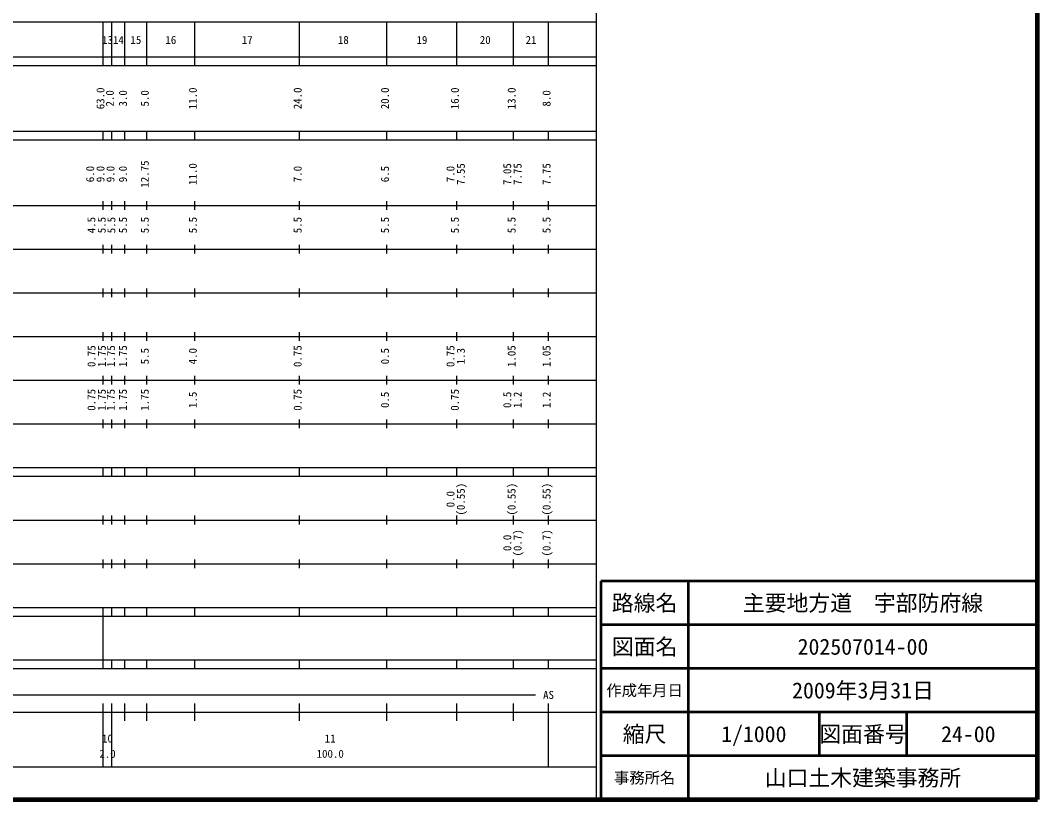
# Model space of a CAD drawing. Units: millimetres on the paper, enlarged 1000 times. Extents: x 40000 to 680000, y 20000 to 380000.
# Drawn here: x 447045 to 680000, y 20000 to 198357 of the extents above; entities that cross this region are included whole.
import ezdxf
from ezdxf.enums import TextEntityAlignment as Align

# ---------------------------------------------------------------- set-up
doc = ezdxf.new("R2010")
doc.units = ezdxf.units.MM
doc.header["$LTSCALE"] = 1000
for name, color, linetype, lineweight in [('M-TTL', 2, 'Continuous', 140), ('M-TTL-BAND', 7, 'Continuous', 25), ('M-TTL-FRAM', 2, 'Continuous', 50), ('M-TTL-LINE', 7, 'Continuous', 50)]:
    doc.layers.add(name, color=color, linetype=linetype, lineweight=lineweight)
doc.layers.add('M-TTL-TXT', color=7, linetype='Continuous')
doc.styles.add('ＭＳ ゴシック', font='')
doc.styles.get('ＭＳ ゴシック').set_extended_font_data('MS Gothic')

msp = doc.modelspace()

# ---------------------------------------------------------------- linework, layer by layer
at = {"layer": 'M-TTL'}
for p, q in [((680000, 20000), (680000, 380000)), ((40000, 20000), (680000, 20000))]:
    msp.add_line(p, q, dxfattribs=at)
at = {"layer": 'M-TTL-BAND'}
for p, q in [((579000, 20000), (579000, 370000)), ((68000, 198000), (579000, 198000)), ((466000, 188000), (466000, 198000)), ((468000, 188000), (468000, 198000)), ((471000, 188000), (471000, 198000)), ((476000, 188000), (476000, 198000)), ((487000, 188000), (487000, 198000)), ((511000, 188000), (511000, 198000)), ((531000, 188000), (531000, 198000)), ((547000, 188000), (547000, 198000)), ((560000, 188000), (560000, 198000)), ((568000, 188000), (568000, 198000)), ((40000, 190000), (579000, 190000)), ((40000, 188000), (579000, 188000)), ((40000, 173000), (579000, 173000)), ((466000, 171000), (466000, 173000)), ((468000, 171000), (468000, 173000)), ((471000, 171000), (471000, 173000)), ((476000, 171000), (476000, 173000)), ((487000, 171000), (487000, 173000)), ((511000, 171000), (511000, 173000)), ((531000, 171000), (531000, 173000)), ((547000, 171000), (547000, 173000)), ((560000, 171000), (560000, 173000)), ((568000, 171000), (568000, 173000)), ((40000, 171000), (579000, 171000)), ((466000, 155000), (466000, 157000)), ((468000, 155000), (468000, 157000)), ((471000, 155000), (471000, 157000)), ((476000, 155000), (476000, 157000)), ((487000, 155000), (487000, 157000)), ((511000, 155000), (511000, 157000)), ((531000, 155000), (531000, 157000)), ((547000, 155000), (547000, 157000)), ((560000, 155000), (560000, 157000)), ((568000, 155000), (568000, 157000)), ((40000, 156000), (579000, 156000)), ((466000, 145000), (466000, 147000)), ((468000, 145000), (468000, 147000)), ((471000, 145000), (471000, 147000)), ((476000, 145000), (476000, 147000)), ((487000, 145000), (487000, 147000)), ((511000, 145000), (511000, 147000)), ((531000, 145000), (531000, 147000)), ((547000, 145000), (547000, 147000)), ((560000, 145000), (560000, 147000)), ((568000, 145000), (568000, 147000)), ((46000, 146000), (579000, 146000)), ((52000, 136000), (579000, 136000)), ((466000, 135000), (466000, 137000)), ((468000, 135000), (468000, 137000)), ((471000, 135000), (471000, 137000)), ((476000, 135000), (476000, 137000)), ((487000, 135000), (487000, 137000)), ((511000, 135000), (511000, 137000)), ((531000, 135000), (531000, 137000)), ((547000, 135000), (547000, 137000)), ((560000, 135000), (560000, 137000)), ((568000, 135000), (568000, 137000)), ((46000, 126000), (579000, 126000)), ((466000, 125000), (466000, 127000)), ((468000, 125000), (468000, 127000)), ((471000, 125000), (471000, 127000)), ((476000, 125000), (476000, 127000)), ((487000, 125000), (487000, 127000)), ((511000, 125000), (511000, 127000)), ((531000, 125000), (531000, 127000)), ((547000, 125000), (547000, 127000)), ((560000, 125000), (560000, 127000)), ((568000, 125000), (568000, 127000)), ((466000, 115000), (466000, 117000)), ((468000, 115000), (468000, 117000)), ((471000, 115000), (471000, 117000)), ((476000, 115000), (476000, 117000)), ((487000, 115000), (487000, 117000)), ((511000, 115000), (511000, 117000)), ((531000, 115000), (531000, 117000)), ((547000, 115000), (547000, 117000)), ((560000, 115000), (560000, 117000)), ((568000, 115000), (568000, 117000)), ((52000, 116000), (579000, 116000)), ((46000, 106000), (579000, 106000)), ((466000, 105000), (466000, 107000)), ((468000, 105000), (468000, 107000)), ((471000, 105000), (471000, 107000)), ((476000, 105000), (476000, 107000)), ((487000, 105000), (487000, 107000)), ((511000, 105000), (511000, 107000)), ((531000, 105000), (531000, 107000)), ((547000, 105000), (547000, 107000)), ((560000, 105000), (560000, 107000)), ((568000, 105000), (568000, 107000)), ((40000, 96000), (579000, 96000)), ((466000, 94000), (466000, 96000)), ((468000, 94000), (468000, 96000)), ((471000, 94000), (471000, 96000)), ((476000, 94000), (476000, 96000)), ((487000, 94000), (487000, 96000)), ((511000, 94000), (511000, 96000)), ((531000, 94000), (531000, 96000)), ((547000, 94000), (547000, 96000)), ((560000, 94000), (560000, 96000)), ((568000, 94000), (568000, 96000)), ((40000, 94000), (579000, 94000)), ((49000, 84000), (579000, 84000)), ((466000, 83000), (466000, 85000)), ((468000, 83000), (468000, 85000)), ((471000, 83000), (471000, 85000)), ((476000, 83000), (476000, 85000)), ((487000, 83000), (487000, 85000)), ((511000, 83000), (511000, 85000)), ((531000, 83000), (531000, 85000)), ((547000, 83000), (547000, 85000)), ((560000, 83000), (560000, 85000)), ((568000, 83000), (568000, 85000)), ((466000, 73000), (466000, 75000)), ((468000, 73000), (468000, 75000)), ((471000, 73000), (471000, 75000)), ((476000, 73000), (476000, 75000)), ((487000, 73000), (487000, 75000)), ((511000, 73000), (511000, 75000)), ((531000, 73000), (531000, 75000)), ((547000, 73000), (547000, 75000)), ((560000, 73000), (560000, 75000)), ((568000, 73000), (568000, 75000)), ((40000, 74000), (579000, 74000)), ((40000, 64000), (579000, 64000)), ((466000, 62000), (466000, 64000)), ((468000, 62000), (468000, 64000)), ((471000, 62000), (471000, 64000)), ((476000, 62000), (476000, 64000)), ((487000, 62000), (487000, 64000)), ((511000, 62000), (511000, 64000)), ((531000, 62000), (531000, 64000)), ((547000, 62000), (547000, 64000)), ((560000, 62000), (560000, 64000)), ((568000, 62000), (568000, 64000)), ((40000, 62000), (579000, 62000)), ((466000, 52000), (466000, 62000)), ((40000, 52000), (579000, 52000)), ((466000, 50000), (466000, 52000)), ((468000, 50000), (468000, 52000)), ((471000, 50000), (471000, 52000)), ((476000, 50000), (476000, 52000)), ((487000, 50000), (487000, 52000)), ((511000, 50000), (511000, 52000)), ((531000, 50000), (531000, 52000)), ((547000, 50000), (547000, 52000)), ((560000, 50000), (560000, 52000)), ((568000, 50000), (568000, 52000)), ((40000, 50000), (579000, 50000)), ((71000, 44000), (565000, 44000)), ((466000, 27500), (466000, 42000)), ((468000, 27500), (468000, 42000)), ((471000, 38000), (471000, 42000)), ((476000, 38000), (476000, 42000)), ((487000, 38000), (487000, 42000)), ((511000, 38000), (511000, 42000)), ((531000, 38000), (531000, 42000)), ((547000, 38000), (547000, 42000)), ((560000, 38000), (560000, 42000)), ((568000, 27500), (568000, 42000)), ((40000, 40000), (579000, 40000)), ((68000, 27500), (579000, 27500))]:
    msp.add_line(p, q, dxfattribs=at)
at = {"layer": 'M-TTL-FRAM'}
for p, q in [((680000, 70000), (580000, 70000)), ((580000, 70000), (580000, 20000))]:
    msp.add_line(p, q, dxfattribs=at)
at = {"layer": 'M-TTL-LINE'}
for p, q in [((600000, 70000), (600000, 20000)), ((680000, 60000), (580000, 60000)), ((680000, 50000), (580000, 50000)), ((680000, 40000), (580000, 40000)), ((630000, 40000), (630000, 30000)), ((650000, 40000), (650000, 30000)), ((680000, 30000), (580000, 30000))]:
    msp.add_line(p, q, dxfattribs=at)

# ---------------------------------------------------------------- texts
at = {"layer": 'M-TTL-BAND', "style": 'ＭＳ ゴシック'}
for s, p in [('13', (467000, 192405)), ('14', (469500, 192405)), ('15', (473500, 192405)), ('16', (481500, 192405)), ('17', (499000, 192405)), ('18', (521000, 192405)), ('19', (539000, 192405)), ('20', (553500, 192405)), ('21', (564000, 192405)), ('AS', (568000, 42500)), ('10', (467000, 32523)), ('11', (518000, 32523)), ('2.0', (467000, 29033)), ('100.0', (518000, 29033))]:
    msp.add_text(s, height=1833, dxfattribs=at).set_placement(p, align=Align.BOTTOM_CENTER)
for s, p in [('63.0', (466846, 180500)), ('2.0', (469000, 180500)), ('3.0', (472000, 180500)), ('5.0', (477000, 180500)), ('11.0', (488000, 180500)), ('24.0', (512000, 180500)), ('20.0', (532000, 180500)), ('16.0', (548000, 180500)), ('13.0', (561000, 180500)), ('8.0', (569000, 180500)), ('12.75', (477000, 163174)), ('11.0', (488000, 163174)), ('7.55', (549370, 163174)), ('7.05', (560000, 163174)), ('7.75', (562370, 163174)), ('7.75', (569000, 163174)), ('6.0', (464487, 163174)), ('9.0', (466857, 163174)), ('9.0', (469148, 163174)), ('9.0', (472000, 163174)), ('7.0', (512000, 163174)), ('6.5', (532000, 163174)), ('7.0', (547000, 163174)), ('4.5', (464764, 151500)), ('5.5', (467134, 151500)), ('5.5', (469345, 151500)), ('5.5', (472000, 151500)), ('5.5', (477000, 151500)), ('5.5', (488000, 151500)), ('5.5', (512000, 151500)), ('5.5', (532000, 151500)), ('5.5', (548000, 151500)), ('5.5', (561000, 151500)), ('5.5', (569000, 151500)), ('0.75', (464803, 121500)), ('1.75', (467173, 121500)), ('1.75', (469266, 121500)), ('1.75', (472000, 121500)), ('0.75', (512000, 121500)), ('0.75', (547000, 121500)), ('1.05', (561000, 121500)), ('1.05', (569000, 121500)), ('5.5', (477000, 121500)), ('4.0', (488000, 121500)), ('0.5', (532000, 121500)), ('1.3', (549370, 121500)), ('0.75', (464786, 111500)), ('1.75', (467156, 111500)), ('1.75', (469209, 111500)), ('1.75', (472000, 111500)), ('1.75', (477000, 111500)), ('1.5', (488000, 111500)), ('0.75', (512000, 111500)), ('0.5', (532000, 111500)), ('0.75', (548000, 111500)), ('0.5', (560000, 111500)), ('1.2', (562370, 111500)), ('1.2', (569000, 111500)), ('(0.55)', (549370, 88764)), ('(0.55)', (561000, 88764)), ('(0.55)', (569000, 88764)), ('0.0', (547000, 88764)), ('0.0', (560000, 78764)), ('(0.7)', (562370, 78764)), ('(0.7)', (569000, 78764))]:
    msp.add_text(s, height=1833, rotation=90, dxfattribs=at).set_placement(p, align=Align.BOTTOM_CENTER)
at = {"layer": 'M-TTL-TXT', "style": 'ＭＳ ゴシック'}
for s, height, p in [('路線名', 3666, (590000, 65000)), ('主要地方道\u3000宇部防府線', 3666, (640000, 65000)), ('図面名', 3666, (590000, 55000)), ('202507014-00', 3666, (640000, 55000)), ('作成年月日', 2566, (590000, 45000)), ('2009年3月31日', 3666, (640000, 45000)), ('縮尺', 3666, (590000, 35000)), ('図面番号', 3666, (640000, 35000)), ('1/1000', 3666, (615000, 35000)), ('24-00', 3666, (664125, 35000)), ('事務所名', 2566, (590000, 25000)), ('山口土木建築事務所', 3666, (640000, 25000))]:
    msp.add_text(s, height=height, dxfattribs=at).set_placement(p, align=Align.MIDDLE_CENTER)

doc.saveas('drawing.dxf')
